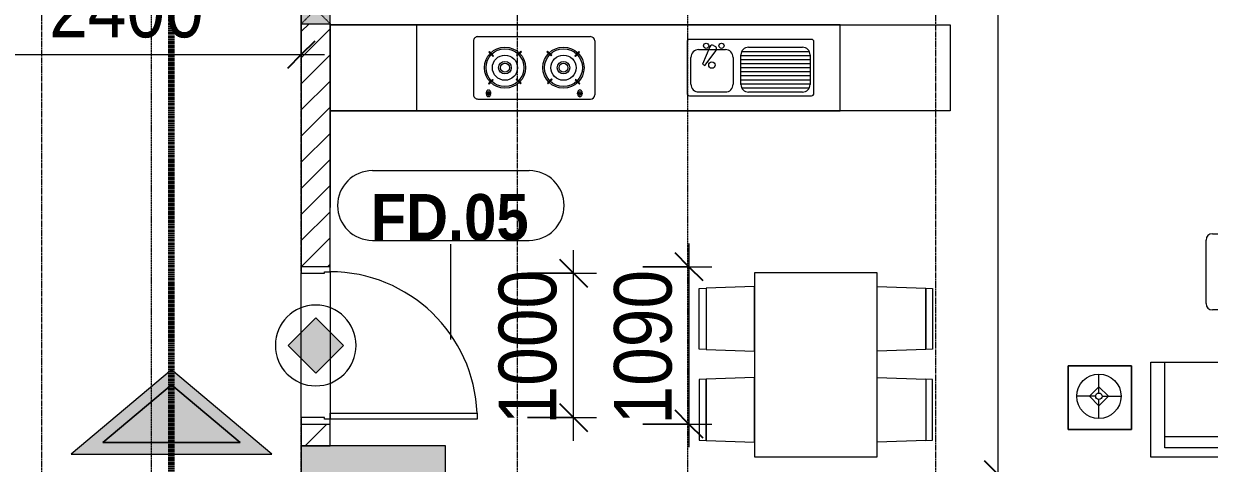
# Model space of a CAD drawing. Header units: millimetres. Extents: x 1591 to 239243, y -15958 to 82755.
# Drawn here: x 144526 to 152748, y 53591 to 56635 of the extents above; entities that cross this region are included whole.
import ezdxf

# ---------------------------------------------------------------- set-up
doc = ezdxf.new("R2010")
doc.units = ezdxf.units.MM
for name, pattern in [('1 NÉT CALL OUT', [6, 3, -3]), ('Dash Dot 3_16_', [7.9375, 4.7625, -1.5875, 0, -1.5875]), ('Dash_2_', [6, 3, -3]), ('Grid Line', [22.225, 12.7, -3.175, 3.175, -3.175])]:
    doc.linetypes.add(name, pattern=pattern)
for name, color, linetype, lineweight in [('0-1', 250, 'Continuous', 5), ('A-ANNO-DIMS', 211, 'Continuous', 9), ('A-ANNO-DIMS-160', 211, 'Continuous', 9), ('A-ANNO-NOTE', 131, 'Continuous', 9), ('A-DETL-3', 90, '1 NÉT CALL OUT', 100), ('A-DETL-GENF-2', 10, 'Continuous', 9), ('A-DOOR-3', 10, 'Continuous', 9), ('A-DOOR-FRAM-1', 10, 'Continuous', 9), ('A-DOOR-IDEN', 31, 'Continuous', 9), ('A-FLOR-2', 9, 'Continuous', 9), ('A-WALL', 113, 'Continuous', 9), ('A-WALL-3', 113, 'Continuous', 18), ('A-WALL-PATT-2', 111, 'Continuous', 9), ('G-ANNO-SYMB-1', 111, 'Dash Dot 3_16_', 18), ('I-FURN', 30, 'Continuous', 9), ('I-FURN-1', 254, 'Continuous', 9), ('S-COLS', 52, 'Continuous', 9), ('S-COLS-1', 52, 'Continuous', 5), ('S-COLS-2', 250, 'Continuous', 18), ('S-COLS-6', 52, 'Continuous', 18), ('S-COLS-HDLN', 52, 'Dash_2_', 9), ('S-GRID-1', 1, 'Grid Line', 9)]:
    doc.layers.add(name, color=color, linetype=linetype, lineweight=lineweight)
doc.styles.add('Arial_B_4', font='arialbd_0.ttf', dxfattribs={"width": 0.9, "height": 320})
doc.styles.add('UTM Avo', font='UTM Avo.ttf', dxfattribs={"width": 0.9, "height": 400})
doc.dimstyles.new('1_Dim_chi_tiet_2_5', dxfattribs={"dimscale": 304.8, "dimtxt": 399.720379, "dimasz": 0.629921, "dimexe": 0.524934, "dimexo": 0.0625, "dimgap": 0.052493, "dimtad": 1, "dimdec": 0, "dimrnd": 5, "dimzin": 0, "dimdsep": 46, "dimtxsty": 'UTM Avo', "dimblk1": 'OBLIQUE', "dimblk2": 'OBLIQUE', "dimsah": 1, "dimcen": 0.09, "dimdle": 0.524934, "dimazin": 0, "dimtfac": 1, "dimtdec": 4, "dimtix": 1, "dimtmove": 0, "dimatfit": 3, "dimfxl": 1.049869, "dimfxlon": 1, "dimtvp": 1, "dimtolj": 1, "dimtzin": 0, "dimarcsym": 2})
doc.dimstyles.new('1_Dim_chi_tiet_2_5_1', dxfattribs={"dimscale": 304.8, "dimtxt": 399.720379, "dimasz": 0.629921, "dimexe": 0.524934, "dimexo": 0.0625, "dimgap": 0.052493, "dimtad": 1, "dimdec": 0, "dimrnd": 5, "dimzin": 0, "dimdsep": 46, "dimtxsty": 'UTM Avo', "dimblk1": 'OBLIQUE', "dimblk2": 'OBLIQUE', "dimsah": 1, "dimcen": 0.09, "dimdle": 0.524934, "dimazin": 0, "dimtfac": 1, "dimtdec": 4, "dimtix": 1, "dimtmove": 0, "dimatfit": 3, "dimfxl": 1.049869, "dimfxlon": 1, "dimtvp": 1, "dimtolj": 1, "dimtzin": 0, "dimarcsym": 2})

# ---------------------------------------------------------------- blocks, each defined once
blk = doc.blocks.new('NCV_TKTC_KET CAU_rvt-1-TKCS_MB TẦNG 5')
at = {"layer": 'S-COLS-1'}
blk.add_hatch(color=256, dxfattribs=at).paths.add_polyline_path([(44952.6, 53361.9), (45452.6, 53362.3), (45452.6, 53711.9), (44452.6, 53711.9), (44452.6, 53361.9), (44831.3, 53361.9)])
at = {"layer": 'S-COLS-2'}
for p, q in [((44452.6, 53711.9), (44452.6, 53361.9)), ((45452.6, 53711.9), (44452.6, 53711.9)), ((45452.6, 53361.9), (45452.6, 53711.9))]:
    blk.add_line(p, q, dxfattribs=at)
blk = doc.blocks.new('HE BEP A - HE BEP A-901195-TKCS_MB TẦNG 5')
at = {"layer": 'I-FURN'}
for p, q in [((3.5, -11), (765.9, -11)), ((3.5, -605.3), (3.5, -11)), ((765.9, -11), (765.9, -605.3)), ((765.9, -11), (765.9, -605.3)), ((4303.5, -11), (765.9, -11)), ((3703.5, -605.3), (3703.5, -11)), ((948.4, -131.7), (948.4, -487.8)), ((1810.5, -114.2), (965.9, -114.2)), ((1028.4, -139.9), (1401.8, -139.9)), ((1562.5, -140.8), (1747.9, -140.8)), ((1828, -487.8), (1828, -131.7)), ((2467.5, -494.2), (2467.5, -122.2)), ((3279.1, -92.2), (2497.5, -92.2)), ((2555.1, -129.3), (2587.6, -129.3)), ((2555.1, -133.3), (2555.1, -129.3)), ((2587.6, -133.3), (2555.1, -133.3)), ((2587.6, -129.3), (2587.6, -133.3)), ((3189, -129.3), (3189, -133.3)), ((3221.5, -129.3), (3189, -129.3)), ((3189, -133.3), (3221.5, -133.3)), ((3221.5, -133.3), (3221.5, -129.3)), ((3309.1, -494.2), (3309.1, -122.2)), ((975, -397.7), (975, -193.3)), ((975, -195.9), (1455.1, -195.9)), ((975, -223.9), (1455.1, -223.9)), ((981.5, -167.9), (1448.7, -167.9)), ((1455.1, -193.3), (1455.1, -397.7)), ((1509.1, -380.9), (1509.1, -194.2)), ((1801.3, -194.2), (1801.3, -380.9)), ((2575.3, -194.9), (2570.9, -199.3)), ((2570.9, -199.3), (2600, -228.4)), ((2604.4, -224), (2575.3, -194.9)), ((2600, -228.4), (2604.4, -224)), ((2792.8, -197.7), (2763.7, -226.8)), ((2763.7, -226.8), (2768.1, -231.2)), ((2768.1, -231.2), (2797.2, -202)), ((2797.2, -202), (2792.8, -197.7)), ((2979.4, -202), (2983.8, -197.7)), ((3008.5, -231.2), (2979.4, -202)), ((2983.8, -197.7), (3012.9, -226.8)), ((3012.9, -226.8), (3008.5, -231.2)), ((3172.2, -224), (3201.4, -194.9)), ((3176.6, -228.4), (3172.2, -224)), ((3205.8, -199.3), (3176.6, -228.4)), ((3201.4, -194.9), (3205.8, -199.3)), ((975, -251.9), (1455.1, -251.9)), ((975, -279.9), (1455.1, -279.9)), ((975, -307.9), (1455.1, -307.9)), ((1706.2, -324.4), (1627.3, -429.4)), ((1721.6, -333.3), (1706.2, -324.4)), ((975, -335.9), (1455.1, -335.9)), ((975, -363.9), (1455.1, -363.9)), ((975, -391.9), (1455.1, -391.9)), ((1670.1, -454.1), (1721.6, -333.3)), ((2573.6, -416.8), (2602.8, -387.7)), ((2607.1, -392.1), (2578, -421.2)), ((2602.8, -387.7), (2607.1, -392.1)), ((2766.5, -394.9), (2770.8, -390.5)), ((2795.6, -424), (2766.5, -394.9)), ((2770.8, -390.5), (2800, -419.6)), ((3005.8, -390.5), (2976.7, -419.6)), ((2981.1, -424), (3010.2, -394.9)), ((3010.2, -394.9), (3005.8, -390.5)), ((3173.9, -387.7), (3169.5, -392.1)), ((3169.5, -392.1), (3198.6, -421.2)), ((3203, -416.8), (3173.9, -387.7)), ((979.9, -419.9), (1450.3, -419.9)), ((1401.8, -451.1), (1028.4, -451.1)), ((1747.9, -434.2), (1562.5, -434.2)), ((1644.6, -463.3), (1632.2, -456.1)), ((2578, -421.2), (2573.6, -416.8)), ((2800, -419.6), (2795.6, -424)), ((2976.7, -419.6), (2981.1, -424)), ((3198.6, -421.2), (3203, -416.8)), ((965.9, -505.3), (1810.5, -505.3)), ((3279.1, -524.2), (2497.5, -524.2)), ((765.9, -605.3), (3.5, -605.3)), ((765.9, -605.3), (4303.5, -605.3))]:
    blk.add_line(p, q, dxfattribs=at)
for centre, radius in [((2685.4, -309.4), 142.6), ((2685.4, -309.4), 131.3), ((2685.4, -309.4), 87.2), ((3091.2, -309.4), 142.6), ((3091.2, -309.4), 131.3), ((3091.2, -309.4), 87.2), ((1656.3, -327.5), 22.2), ((2685.4, -309.4), 43.6), ((2685.4, -309.4), 30.9), ((3091.2, -309.4), 43.6), ((3091.2, -309.4), 30.9), ((1589.4, -460.9), 17.8), ((1696.1, -460.9), 17.8)]:
    blk.add_circle(centre, radius, dxfattribs=at)
for centre, radius, start, end in [((965.9, -131.7), 17.5, 90, 180), ((1028.4, -193.3), 53.3, 90, 180), ((1401.8, -193.3), 53.3, 0, 90), ((1562.5, -194.2), 53.3, 90, 180), ((1747.9, -194.2), 53.3, 0, 90), ((1810.5, -131.7), 17.5, 0, 90), ((2497.5, -122.2), 30, 90, 180), ((2588.6, -131.7), 33.5, 163.94189, 180), ((2588.6, -131.7), 33.5, 180, 196.05811), ((2580.1, -129.2), 24.7, 145.20397, 163.94189), ((2580.1, -134.1), 24.7, 196.05811, 214.79603), ((2571.3, -131.3), 11.6, 9.71775, 170.28225), ((2571.3, -131.3), 11.6, 189.9102, 350.0898), ((2574.8, -125.5), 18.1, 120.79762, 145.20397), ((2574.8, -137.9), 18.1, 214.79603, 239.20238), ((2571.4, -119.8), 11.5, 90, 120.79762), ((2571.4, -143.6), 11.5, 239.20238, 270), ((2571.4, -119.8), 11.5, 59.20238, 90), ((2571.4, -143.6), 11.5, 270, 300.79762), ((2568, -125.5), 18.1, 34.79603, 59.20238), ((2568, -137.9), 18.1, 300.79762, 325.20397), ((2562.6, -129.2), 24.7, 16.05811, 34.79603), ((2562.6, -134.1), 24.7, 325.20397, 343.94189), ((2554.1, -131.7), 33.5, 0, 16.05811), ((2554.1, -131.7), 33.5, 343.94189, 0), ((3222.5, -131.7), 33.5, 163.94189, 180), ((3222.5, -131.7), 33.5, 180, 196.05811), ((3214, -129.2), 24.7, 145.20397, 163.94189), ((3214, -134.1), 24.7, 196.05811, 214.79603), ((3208.7, -125.5), 18.1, 120.79762, 145.20397), ((3208.7, -137.9), 18.1, 214.79603, 239.20238), ((3205.3, -131.3), 11.6, 9.71775, 170.28225), ((3205.3, -131.3), 11.6, 189.9102, 350.0898), ((3205.3, -119.8), 11.5, 90, 120.79762), ((3205.3, -143.6), 11.5, 239.20238, 270), ((3205.3, -119.8), 11.5, 59.20238, 90), ((3205.3, -143.6), 11.5, 270, 300.79762), ((3201.9, -125.5), 18.1, 34.79603, 59.20238), ((3201.9, -137.9), 18.1, 300.79762, 325.20397), ((3196.5, -129.2), 24.7, 16.05811, 34.79603), ((3196.5, -134.1), 24.7, 325.20397, 343.94189), ((3188, -131.7), 33.5, 0, 16.05811), ((3188, -131.7), 33.5, 343.94189, 0), ((3279.1, -122.2), 30, 360, 90), ((1028.4, -397.7), 53.3, 180, 270), ((1401.8, -397.7), 53.3, 270, 0), ((1562.5, -380.9), 53.3, 180, 270), ((1747.9, -380.9), 53.3, 270, 0), ((965.9, -487.8), 17.5, 180, 270), ((1641, -440.7), 17.8, 140.53825, 240.0479), ((1653.4, -447.9), 17.8, 240.0479, 339.46209), ((1810.5, -487.8), 17.5, 270, 0), ((2497.5, -494.2), 30, 180, 270), ((3279.1, -494.2), 30, 270, 0)]:
    blk.add_arc(centre, radius, start, end, dxfattribs=at)
at = {"layer": 'I-FURN-1'}
for p, q in [((3.5, -11), (4303.5, -11)), ((3.5, -605.3), (3.5, -11)), ((4303.5, -605.3), (3.5, -605.3))]:
    blk.add_line(p, q, dxfattribs=at)
blk = doc.blocks.new('RES_BAN AN 1 - RES_BAN AN 1-901196-TKCS_MB TẦNG 5')
at = {"layer": 'I-FURN-1'}
for p, q in [((-425, 0), (-425, -1275)), ((425, 0), (-425, 0)), ((425, -1275), (425, 0)), ((-761.9, -113.5), (-809.6, -115.1)), ((-809.6, -115.1), (-809.6, -536.9)), ((-761.9, -113.5), (-425, -102.3)), ((-761.9, -538.5), (-761.9, -113.5)), ((-761.9, -538.5), (-761.9, -113.5)), ((-425, -102.3), (-425, -549.7)), ((425, -102.3), (425, -549.7)), ((761.9, -113.5), (425, -102.3)), ((761.9, -538.5), (761.9, -113.5)), ((761.9, -113.5), (761.9, -538.5)), ((809.6, -115.1), (761.9, -113.5)), ((809.6, -536.9), (809.6, -115.1)), ((-809.6, -536.9), (-761.9, -538.5)), ((-425, -549.7), (-761.9, -538.5)), ((425, -549.7), (761.9, -538.5)), ((761.9, -538.5), (809.6, -536.9)), ((-761.9, -743.8), (-425, -732.5)), ((-425, -732.5), (-425, -1180)), ((425, -732.5), (425, -1180)), ((761.9, -743.8), (425, -732.5)), ((-809.6, -745.3), (-761.9, -743.8)), ((-809.6, -1167.2), (-809.6, -745.3)), ((-761.9, -1168.8), (-761.9, -743.8)), ((-761.9, -743.8), (-761.9, -1168.8)), ((761.9, -743.8), (809.6, -745.3)), ((761.9, -1168.8), (761.9, -743.8)), ((761.9, -1168.8), (761.9, -743.8)), ((809.6, -745.3), (809.6, -1167.2)), ((-761.9, -1168.8), (-809.6, -1167.2)), ((-425, -1180), (-761.9, -1168.8)), ((425, -1180), (761.9, -1168.8)), ((809.6, -1167.2), (761.9, -1168.8)), ((-425, -1275), (425, -1275))]:
    blk.add_line(p, q, dxfattribs=at)
blk = doc.blocks.new('LOBBY_SOFA_1 - LOBBY_SOFA_1-901197-TKCS_MB TẦNG 5')
at = {"layer": 'I-FURN'}
for p, q in [((-2172.3, 1064.5), (-2172.3, 1504.5)), ((-2128.3, 1548.5), (-1160.3, 1548.5)), ((-1116.3, 1504.5), (-1116.3, 1064.5)), ((-1160.3, 1020.5), (-2128.3, 1020.5)), ((-2556, 660), (-708, 660)), ((-2556, 0), (-2556, 660)), ((-2457, 66), (-2457, 660)), ((-1907, 143), (-1907, 660)), ((-1357, 143), (-1357, 660)), ((-807, 660), (-807, 66)), ((-708, 660), (-708, 0)), ((-2688.2, 633.5), (-3128.2, 633.5)), ((-3128.2, 633.5), (-3128.2, 193.5)), ((-2915.4, 445), (-2915.4, 577)), ((-2688.2, 193.5), (-2688.2, 633.5)), ((-575.9, 633.5), (-135.9, 633.5)), ((-575.9, 193.5), (-575.9, 633.5)), ((-348.6, 445), (-348.6, 577)), ((-135.9, 633.5), (-135.9, 193.5)), ((-2937.4, 423), (-3069.4, 423)), ((-2981.4, 423), (-2915.4, 489)), ((-2915.4, 357), (-2981.4, 423)), ((-2915.4, 489), (-2849.4, 423)), ((-2849.4, 423), (-2915.4, 357)), ((-2893.4, 423), (-2761.4, 423)), ((-370.6, 423), (-502.6, 423)), ((-348.6, 489), (-414.6, 423)), ((-414.6, 423), (-348.6, 357)), ((-282.6, 423), (-348.6, 489)), ((-348.6, 357), (-282.6, 423)), ((-326.6, 423), (-194.6, 423)), ((-2915.4, 269), (-2915.4, 401)), ((-348.6, 269), (-348.6, 401)), ((-3128.2, 193.5), (-2688.2, 193.5)), ((-135.9, 193.5), (-575.9, 193.5)), ((-807, 143), (-2457, 143)), ((-708, 0), (-2556, 0)), ((-807, 66), (-2457, 66))]:
    blk.add_line(p, q, dxfattribs=at)
for centre, radius in [((-2915.4, 423), 154), ((-348.6, 423), 154), ((-2915.4, 423), 22), ((-348.6, 423), 22)]:
    blk.add_circle(centre, radius, dxfattribs=at)
for centre, start, end in [((-2128.3, 1504.5), 90, 180), ((-1160.3, 1504.5), 0, 90), ((-2128.3, 1064.5), 180, 270), ((-1160.3, 1064.5), 270, 0)]:
    blk.add_arc(centre, 44, start, end, dxfattribs=at)
at = {"layer": 'I-FURN-1'}
for p, q in [((-2172.3, 1064.5), (-2172.3, 1504.5)), ((-2128.3, 1548.5), (-1160.3, 1548.5)), ((-1116.3, 1504.5), (-1116.3, 1064.5)), ((-1160.3, 1020.5), (-2128.3, 1020.5)), ((-2556, 660), (-708, 660)), ((-2556, 0), (-2556, 660)), ((-708, 660), (-708, 0)), ((-3128.2, 633.5), (-2688.2, 633.5)), ((-3128.2, 193.5), (-3128.2, 633.5)), ((-2688.2, 633.5), (-2688.2, 193.5)), ((-575.9, 633.5), (-135.9, 633.5)), ((-575.9, 193.5), (-575.9, 633.5)), ((-135.9, 633.5), (-135.9, 193.5)), ((-2688.2, 193.5), (-3128.2, 193.5)), ((-135.9, 193.5), (-575.9, 193.5)), ((-708, 0), (-2556, 0))]:
    blk.add_line(p, q, dxfattribs=at)
for centre, start, end in [((-2128.3, 1504.5), 90, 180), ((-1160.3, 1504.5), 0, 90), ((-2128.3, 1064.5), 180, 270), ((-1160.3, 1064.5), 270, 0)]:
    blk.add_arc(centre, 44, start, end, dxfattribs=at)
blk = doc.blocks.new('NCV_TKTC_TANG 5_rvt-1-TKCS_MB TẦNG 5')
at = {"layer": 'A-FLOR-2'}
for p, q in [((44652.6, 56635.3), (44652.6, 56626.9)), ((44652.6, 56626.9), (44652.6, 56032.6)), ((44652.6, 56032.6), (44652.6, 55362.8)), ((44652.6, 54916.9), (44652.6, 53896.9))]:
    blk.add_line(p, q, dxfattribs=at)
at = {"layer": 'I-FURN-1', "rotation": 180}
for name, p in [('HE BEP A - HE BEP A-901195-TKCS_MB TẦNG 5', (48956.1, 56021.6)), ('RES_BAN AN 1 - RES_BAN AN 1-901196-TKCS_MB TẦNG 5', (48021.3, 53635.2))]:
    blk.add_blockref(name, p, dxfattribs=at)
at = {"layer": 'I-FURN-1'}
blk.add_blockref('LOBBY_SOFA_1 - LOBBY_SOFA_1-901197-TKCS_MB TẦNG 5', (52899.1, 53632), dxfattribs=at)
blk = doc.blocks.new('G1_SOF - BO TRU - 200x200-3055083-TKCS_MB TẦNG 5')
at = {"layer": 'S-COLS'}
blk.add_hatch(color=256, dxfattribs=at).paths.add_polyline_path([(100, -100), (100, 100), (-100, 100), (-100, -100), (8.4, -100)])
at = {"layer": 'S-COLS-6'}
for p, q in [((100, 100), (-100, 100)), ((-100, 100), (-100, -100)), ((100, -100), (100, 100)), ((-100, -100), (100, -100))]:
    blk.add_line(p, q, dxfattribs=at)
at = {"layer": 'S-COLS-HDLN'}
for p, q in [((100, 100), (-100, -100)), ((-100, 100), (100, -100))]:
    blk.add_line(p, q, dxfattribs=at)
blk = doc.blocks.new('FD_05 - FD_05-1000x2200mm-835434-TKCS_MB TẦNG 5')
at = {"layer": 'A-DETL-GENF-2'}
for p, q in [((470, 100), (470, 1120)), ((470, 1120), (510, 1120)), ((510, 1120), (510, 100)), ((510, 100), (470, 100))]:
    blk.add_line(p, q, dxfattribs=at)
blk.add_arc((510, 100), 1020, 92.24747, 180, dxfattribs=at)
at = {"layer": 'A-DOOR-FRAM-1'}
for p, q in [((-510, 100), (-545, 100)), ((-545, 100), (-545, -100)), ((-510, 60), (-510, 100)), ((545, 100), (510, 100)), ((510, 100), (510, 60)), ((545, -100), (545, 100)), ((-500, 60), (-510, 60)), ((-500, -100), (-500, 60)), ((510, 60), (500, 60)), ((500, 60), (500, -100)), ((-545, -100), (-500, -100)), ((500, -100), (545, -100))]:
    blk.add_line(p, q, dxfattribs=at)
blk = doc.blocks.new('DIMBLOCK5-TKCS_MB TẦNG 5')
at = {"layer": 'A-ANNO-DIMS-160'}
for p, q in [((144051.5, 56741.3), (144051.5, 56261.3)), ((144051.5, 56421.3), (144051.5, 56741.3)), ((146451.4, 56741.3), (146451.4, 56261.3)), ((146451.4, 56421.3), (146451.4, 56741.3)), ((143891.5, 56421.3), (146611.4, 56421.3))]:
    blk.add_line(p, q, dxfattribs=at)
at = {"layer": 'A-ANNO-DIMS-160', "lineweight": 25}
for p, q in [((144051.5, 56421.3), (144147.5, 56517.3)), ((146451.4, 56421.3), (146547.4, 56517.3)), ((144051.5, 56421.3), (143955.5, 56325.3)), ((146451.4, 56421.3), (146355.4, 56325.3))]:
    blk.add_line(p, q, dxfattribs=at)
at = {"layer": 'A-ANNO-DIMS-160', "color": 0, "insert": (144703.7, 56940.9), "char_height": 400, "width": 1314.636, "attachment_point": 1, "line_spacing_factor": 1.110334, "style": 'UTM Avo'}
blk.add_mtext('2400', dxfattribs=at)
blk = doc.blocks.new('_Oblique')
at = {"color": 0, "linetype": 'ByBlock', "lineweight": -2}
blk.add_line((-0.5, -0.5), (0.5, 0.5), dxfattribs=at)
blk = doc.blocks.new('DIMBLOCK98-TKCS_MB TẦNG 5')
at = {"layer": 'A-ANNO-DIMS-160'}
for p, q in [((149139.5, 55111.9), (149139.5, 53701.9)), ((148819.5, 54951.9), (149299.5, 54951.9)), ((149139.5, 54951.9), (148819.5, 54951.9)), ((148819.5, 53861.9), (149299.5, 53861.9)), ((149139.5, 53861.9), (148819.5, 53861.9))]:
    blk.add_line(p, q, dxfattribs=at)
at = {"layer": 'A-ANNO-DIMS-160', "lineweight": 25}
for p, q in [((149139.5, 54951.9), (149043.5, 55047.9)), ((149139.5, 54951.9), (149235.5, 54855.9)), ((149139.5, 53861.9), (149043.5, 53957.9)), ((149139.5, 53861.9), (149235.5, 53765.9))]:
    blk.add_line(p, q, dxfattribs=at)
at = {"layer": 'A-ANNO-DIMS-160', "color": 0, "insert": (148619.9, 53859.2), "char_height": 400, "width": 1314.636, "attachment_point": 1, "rotation": 90, "line_spacing_factor": 1.110334, "style": 'UTM Avo'}
blk.add_mtext('1090', dxfattribs=at)
blk = doc.blocks.new('STN_Door Tag - STN_Door Tag-1788670-TKCS_MB TẦNG 5')
at = {"layer": 'A-DOOR-IDEN'}
for p, q in [((-3.37, 1.495), (3.431, 1.495)), ((-3.37, -1.524), (3.431, -1.524))]:
    blk.add_line(p, q, dxfattribs=at)
for centre, start, end in [((-3.37, -0.015), 90, 270), ((3.431, -0.015), 270, 90)]:
    blk.add_arc(centre, 1.509, start, end, dxfattribs=at)
blk = doc.blocks.new('DIMBLOCK145-TKCS_MB TẦNG 5')
at = {"layer": 'A-ANNO-DIMS-160', "lineweight": 25}
for p, q in [((148339.5, 54906.9), (148243.5, 55002.9)), ((148339.5, 54906.9), (148435.5, 54810.9)), ((148339.5, 53906.9), (148243.5, 54002.9)), ((148339.5, 53906.9), (148435.5, 53810.9))]:
    blk.add_line(p, q, dxfattribs=at)
at = {"layer": 'A-ANNO-DIMS-160'}
for p, q in [((148339.5, 53746.9), (148339.5, 55066.9)), ((148019.5, 54906.9), (148499.5, 54906.9)), ((148339.5, 54906.9), (148019.5, 54906.9)), ((148019.5, 53906.9), (148499.5, 53906.9)), ((148339.5, 53906.9), (148019.5, 53906.9))]:
    blk.add_line(p, q, dxfattribs=at)
at = {"layer": 'A-ANNO-DIMS-160', "color": 0, "insert": (147819.9, 53859.2), "char_height": 400, "width": 1314.636, "attachment_point": 1, "rotation": 90, "line_spacing_factor": 1.110334, "style": 'UTM Avo'}
blk.add_mtext('1000', dxfattribs=at)
blk = doc.blocks.new('HDNDCT_GHI CHÚ CỬA CHỐNG CHÁY EI30 - HDNDCT_GHI CHÚ CỬA CHỐNG CHÁY EI30-2461928-TKCS_MB TẦNG 5')
at = {"layer": 'A-ANNO-NOTE'}
blk.add_hatch(color=256, dxfattribs=at).paths.add_polyline_path([(-1.2, 0), (0, 1.2), (1.2, 0), (0, -1.2)])
for p, q in [((0, 1.2), (-1.2, 0)), ((1.2, 0), (0, 1.2)), ((-1.2, 0), (0, -1.2)), ((0, -1.2), (1.2, 0))]:
    blk.add_line(p, q, dxfattribs=at)
for start, end in [(360, 180), (180, 360)]:
    blk.add_arc((0, 0), 1.75, start, end, dxfattribs=at)
blk = doc.blocks.new('HDNDCT_MŨI TÊN THOÁT HIỂM - HDNDCT_MŨI TÊN THOÁT HIỂM-1614704-TKCS_MB TẦNG 5')
at = {"layer": 'A-ANNO-NOTE'}
h = blk.add_hatch(color=256, dxfattribs=at)
h.paths.add_polyline_path([(-3.153, 0), (0.5, 4.353), (0.5, -4.353)])
h.paths.add_polyline_path([(-2.5, 0), (0, -2.979), (0, 2.979)])
blk.add_hatch(color=256, dxfattribs=at).paths.add_polyline_path([(0, 2.979), (0, -2.979), (-2.5, 0)])
for p, q in [((0.5, 4.353), (-3.153, 0)), ((0.5, -4.353), (0.5, 4.353)), ((-2.5, 0), (0, 2.979)), ((0, 2.979), (-2.5, 0)), ((0, 2.979), (0, -2.979)), ((0, -2.979), (0, 2.979)), ((-3.153, 0), (0.5, -4.353)), ((0, -2.979), (-2.5, 0)), ((-2.5, 0), (0, -2.979))]:
    blk.add_line(p, q, dxfattribs=at)
blk = doc.blocks.new('DIMBLOCK312-TKCS_MB TẦNG 5')
at = {"layer": 'A-ANNO-DIMS-160'}
for p, q in [((151284.7, 53351.9), (151284.7, 61796.9)), ((150964.7, 61636.9), (151444.7, 61636.9)), ((151284.7, 61636.9), (150964.7, 61636.9)), ((150964.7, 53511.9), (151444.7, 53511.9)), ((151284.7, 53511.9), (150964.7, 53511.9))]:
    blk.add_line(p, q, dxfattribs=at)
at = {"layer": 'A-ANNO-DIMS-160', "lineweight": 25}
for p, q in [((151284.7, 61636.9), (151188.7, 61732.9)), ((151284.7, 61636.9), (151380.7, 61540.9)), ((151284.7, 53511.9), (151188.7, 53607.9)), ((151284.7, 53511.9), (151380.7, 53415.9))]:
    blk.add_line(p, q, dxfattribs=at)
at = {"layer": 'A-ANNO-DIMS-160', "color": 0, "insert": (150765, 57026.7), "char_height": 400, "width": 1314.636, "attachment_point": 1, "rotation": 90, "line_spacing_factor": 1.110334, "style": 'UTM Avo'}
blk.add_mtext('8125', dxfattribs=at)

msp = doc.modelspace()

# ---------------------------------------------------------------- hatches: boundary and pattern name
at = {"layer": 'A-WALL-PATT-2'}
h = msp.add_hatch(dxfattribs=at)
h.set_pattern_fill('FP_1', color=256, style=0, pattern_type=2)
h.set_pattern_definition([(45, (101998.83, 0), (-90.50967, 90.50967), [])])
h.paths.add_polyline_path([(146451.5, 53711.9), (146651.4, 53711.9), (146651.4, 53861.9), (146451.4, 53861.9), (146451.4, 53711.9)])
h.paths.add_polyline_path([(146611.4, 54951.9), (146651.4, 54951.9), (146651.4, 56635.3), (146451.5, 56635.3), (146451.5, 56835.3), (146651.4, 56835.3), (146651.4, 61586.9), (146451.4, 61586.9), (146451.5, 54951.9)])

# ---------------------------------------------------------------- linework, layer by layer
at = {"layer": 'A-DETL-3'}
msp.add_line((145551.4, 52256.9), (145551.4, 71435.3), dxfattribs=at)
at = {"layer": 'A-DOOR-IDEN'}
msp.add_line((147488, 54448.1), (147488.3, 55108.3), dxfattribs=at)
at = {"layer": 'A-WALL'}
for p, q in [((146451.4, 53906.9), (146451.4, 54906.9)), ((146651.4, 54916.9), (146651.4, 53896.9))]:
    msp.add_line(p, q, dxfattribs=at)
at = {"layer": 'A-WALL-3'}
for p, q in [((146451.4, 61586.9), (146451.4, 54951.9)), ((146651.4, 54951.9), (146651.4, 56635.3)), ((146451.4, 53861.9), (146451.4, 53711.9)), ((146651.4, 53711.9), (146651.4, 53861.9)), ((146451.4, 53711.9), (146651.4, 53711.9))]:
    msp.add_line(p, q, dxfattribs=at)
at = {"layer": 'G-ANNO-SYMB-1'}
for p, q in [((145410.2, 82373.8), (145410.2, 13320.5)), ((149130.2, 82373.8), (149130.2, 13320.5))]:
    msp.add_line(p, q, dxfattribs=at)
at = {"layer": 'S-GRID-1'}
for p, q in [((144651.4, 19118.3), (144651.4, 76659.6)), ((146451.4, 19118.3), (146451.4, 76659.6)), ((147951.4, 19118.3), (147951.4, 76659.6)), ((150851.4, 19118.3), (150851.4, 76659.6))]:
    msp.add_line(p, q, dxfattribs=at)

# ---------------------------------------------------------------- block references
at = {"layer": '0-1'}
for name in ['NCV_TKTC_KET CAU_rvt-1-TKCS_MB TẦNG 5', 'NCV_TKTC_TANG 5_rvt-1-TKCS_MB TẦNG 5']:
    msp.add_blockref(name, (101998.8, 0), dxfattribs=at)
at = {"layer": 'A-ANNO-NOTE', "xscale": 160, "yscale": 160, "zscale": 160}
msp.add_blockref('HDNDCT_GHI CHÚ CỬA CHỐNG CHÁY EI30 - HDNDCT_GHI CHÚ CỬA CHỐNG CHÁY EI30-2461928-TKCS_MB TẦNG 5', (146551.5, 54406.9), dxfattribs=at)
at = {"layer": 'A-ANNO-NOTE', "xscale": 160, "yscale": 160, "zscale": 160, "rotation": 270.0000000000001}
msp.add_blockref('HDNDCT_MŨI TÊN THOÁT HIỂM - HDNDCT_MŨI TÊN THOÁT HIỂM-1614704-TKCS_MB TẦNG 5', (145551.4, 53733.6), dxfattribs=at)
at = {"layer": 'A-DOOR-3', "rotation": 269.9999999999999}
msp.add_blockref('FD_05 - FD_05-1000x2200mm-835434-TKCS_MB TẦNG 5', (146551.4, 54406.9), dxfattribs=at)
at = {"layer": 'A-DOOR-IDEN', "xscale": 159.9999999999999, "yscale": 159.9999999999999, "zscale": 159.9999999999999}
msp.add_blockref('STN_Door Tag - STN_Door Tag-1788670-TKCS_MB TẦNG 5', (147483.5, 55378.6), dxfattribs=at)
at = {"layer": 'S-COLS'}
msp.add_blockref('G1_SOF - BO TRU - 200x200-3055083-TKCS_MB TẦNG 5', (146551.5, 56735.3), dxfattribs=at)

# ---------------------------------------------------------------- texts
at = {"layer": 'A-DOOR-IDEN', "insert": (147480.2, 55293.3), "char_height": 320, "width": 1124.64, "attachment_point": 5, "line_spacing_factor": 0.936439, "style": 'Arial_B_4'}
msp.add_mtext('\\pt7.2,14.4,21.6,28.8,36,43.2,50.4,57.6,64.8,72,79.2,86.4,93.6,100.8,108,115.2,122.4,129.6,136.8,144,151.2,158.4,165.6,172.8,180,187.2,194.4,201.6,208.8,216,223.2,230.4;FD.05', dxfattribs=at)

# ---------------------------------------------------------------- dimensions: what is measured, and where the dimension line sits
at = {"layer": 'A-ANNO-DIMS'}
for base, p1, p2, dimstyle, override, picture, middle in [((151284.7, 61636.9), (150964.7, 53511.9), (150964.7, 61636.9), '1_Dim_chi_tiet_2_5_1', {"dimpost": '<>', "dimfxl": 8125}, 'DIMBLOCK312-TKCS_MB TẦNG 5', (151061.7, 57574.4)), ((148339.5, 54906.9), (148019.5, 53906.9), (148019.5, 54906.9), '1_Dim_chi_tiet_2_5', {"dimpost": '<>', "dimfxl": 1000}, 'DIMBLOCK145-TKCS_MB TẦNG 5', (148116.5, 54406.9)), ((149139.5, 53861.9), (148819.5, 54951.9), (148819.5, 53861.9), '1_Dim_chi_tiet_2_5', {"dimpost": '<>', "dimfxl": 1090}, 'DIMBLOCK98-TKCS_MB TẦNG 5', (148916.5, 54406.9))]:
    dim = msp.add_linear_dim(base=base, p1=p1, p2=p2, angle=90, dimstyle=dimstyle, override=override, dxfattribs=at)
    dim.commit()
    dim.dimension.update_dxf_attribs({"geometry": picture, "text_midpoint": middle})
dim = msp.add_linear_dim(base=(146451.4, 56421.3), p1=(144051.5, 56741.3), p2=(146451.4, 56741.3), dimstyle='1_Dim_chi_tiet_2_5', override={"dimpost": '<>', "dimfxl": 2399.928669}, dxfattribs=at)
dim.commit()
dim.dimension.update_dxf_attribs({"geometry": 'DIMBLOCK5-TKCS_MB TẦNG 5', "text_midpoint": (145251.4, 56644.3)})

doc.saveas('drawing.dxf')
